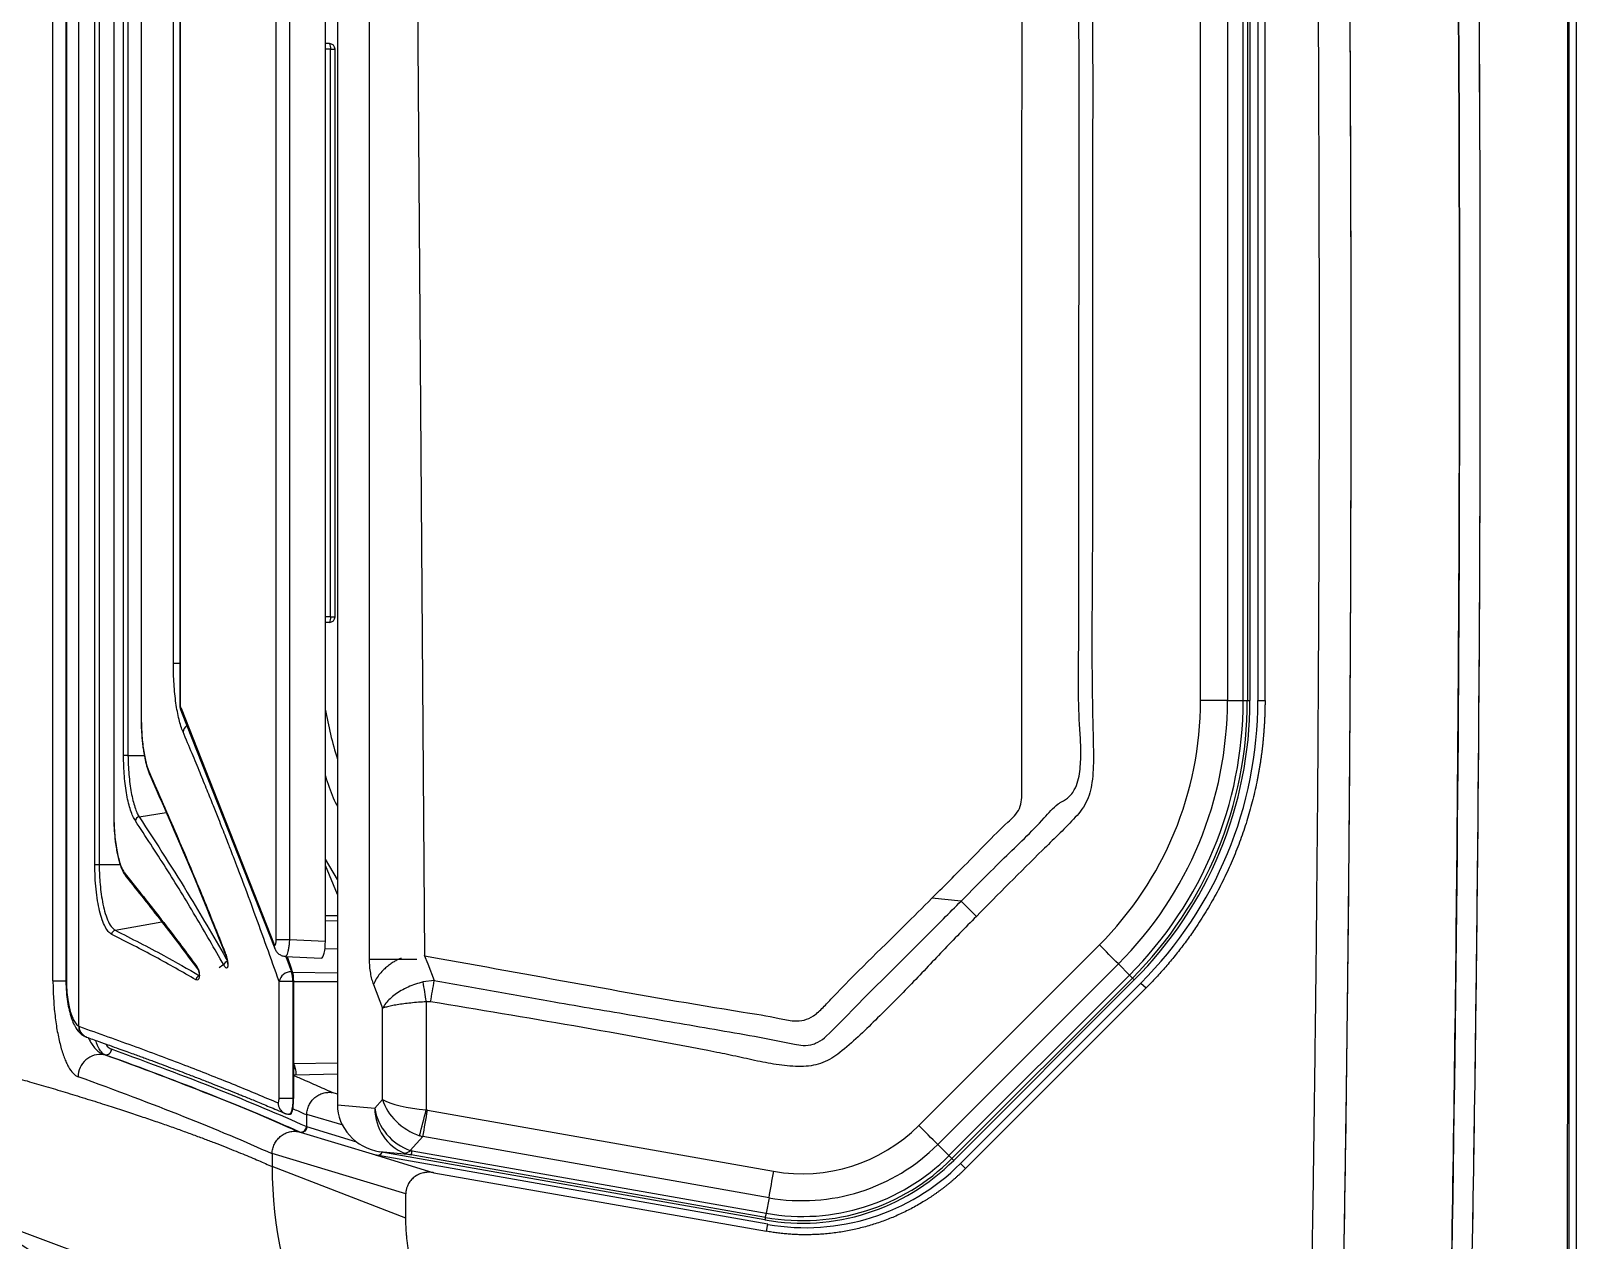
# Model space of a CAD drawing. Extents: x 398 to 508, y 623 to 782.
# Drawn here: x 490.96 to 508.08, y 679.11 to 692.5 of the extents above; entities that cross this region are included whole.
import ezdxf

# ---------------------------------------------------------------- set-up
doc = ezdxf.new("R2010")
doc.units = 0
doc.header["$MEASUREMENT"] = 0
doc.layers.add('GEOMETRY', color=2, linetype='Continuous', lineweight=25)

msp = doc.modelspace()

# ---------------------------------------------------------------- linework, layer by layer
at = {"layer": 'GEOMETRY'}
for p, q in [((508.077, 731.723), (508.077, 646.519)), ((494.36, 697.632), (494.359, 680.611)), ((491.497, 681.479), (491.497, 696.833)), ((491.209, 681.983), (491.209, 696.259)), ((491.352, 696.31), (491.352, 682.002)), ((491.357, 696.31), (491.357, 682.002)), ((494.712, 696.025), (494.711, 682.218)), ((495.222, 696.011), (495.323, 682.259)), ((493.681, 682.44), (493.681, 695.872)), ((493.828, 695.872), (493.828, 682.44)), ((494.226, 682.422), (494.226, 695.89)), ((491.672, 683.272), (491.672, 695.04)), ((491.72, 695.04), (491.72, 683.272)), ((491.882, 694.508), (491.882, 683.804)), ((491.884, 694.508), (491.884, 683.804)), ((491.991, 684.478), (491.991, 693.819)), ((492.039, 693.819), (492.039, 684.478)), ((492.184, 693.386), (492.184, 684.905)), ((492.186, 693.386), (492.186, 684.905)), ((492.615, 693.287), (492.615, 685.025)), ((492.619, 693.287), (492.619, 685.025)), ((503.918, 685.085), (503.918, 693.157)), ((504.216, 693.157), (504.215, 685.085)), ((504.39, 685.085), (504.391, 693.157)), ((504.437, 693.157), (504.437, 685.085)), ((504.465, 693.157), (504.464, 685.085)), ((504.553, 693.157), (504.553, 685.085)), ((504.632, 685.085), (504.632, 693.157)), ((492.542, 685.496), (492.542, 692.816)), ((494.27, 692.36), (494.226, 692.36)), ((494.284, 692.298), (494.226, 692.298)), ((494.284, 686.014), (494.284, 692.298)), ((494.284, 692.298), (494.333, 692.298)), ((494.333, 686.014), (494.333, 692.298)), ((494.284, 686.014), (494.226, 686.014)), ((494.27, 685.952), (494.226, 685.952)), ((494.284, 686.014), (494.333, 686.014)), ((492.615, 685.496), (492.542, 685.496)), ((492.615, 685.025), (492.619, 685.025)), ((504.215, 685.085), (504.39, 685.085)), ((504.437, 685.085), (504.464, 685.085)), ((504.553, 685.085), (504.632, 685.085)), ((492.186, 684.905), (492.184, 684.905)), ((492.622, 684.985), (492.632, 684.957)), ((492.627, 685.003), (493.659, 682.386)), ((492.632, 684.957), (493.665, 682.34)), ((492.039, 684.478), (491.991, 684.478)), ((492.039, 684.478), (492.22, 684.478)), ((492.163, 683.798), (492.461, 683.848)), ((491.882, 683.804), (491.884, 683.804)), ((494.359, 683.106), (494.226, 683.329)), ((491.672, 683.272), (491.72, 683.272)), ((491.72, 683.272), (491.952, 683.272)), ((494.359, 682.939), (494.226, 683.258)), ((501.266, 682.865), (500.942, 682.896)), ((491.898, 682.542), (492.416, 682.635)), ((494.359, 682.702), (494.226, 682.702)), ((494.226, 682.647), (494.359, 682.652)), ((493.681, 682.44), (493.828, 682.44)), ((493.828, 682.44), (494.226, 682.422)), ((494.222, 682.34), (494.359, 682.336)), ((500.798, 680.381), (502.797, 682.381)), ((493.143, 682.199), (493.143, 682.168)), ((493.144, 682.151), (493.144, 682.151)), ((493.781, 682.253), (494.183, 682.234)), ((493.788, 682.253), (493.85, 682.082)), ((493.802, 682.252), (493.851, 682.113)), ((493.862, 682.082), (493.851, 682.113)), ((503.008, 682.17), (501.008, 680.17)), ((503.008, 682.17), (503.131, 682.046)), ((491.209, 681.983), (491.351, 681.983)), ((491.357, 682.002), (491.352, 682.002)), ((493.713, 680.68), (493.713, 681.974)), ((493.865, 681.974), (493.713, 681.974)), ((493.85, 682.082), (493.862, 682.082)), ((493.863, 682.078), (494.359, 682.07)), ((493.865, 681.974), (493.865, 680.68)), ((493.875, 681.974), (493.865, 681.974)), ((493.875, 681.05), (493.875, 681.974)), ((493.875, 681.974), (494.359, 681.974)), ((494.758, 681.941), (494.86, 681.679)), ((495.431, 681.985), (495.308, 681.97)), ((501.132, 680.047), (503.131, 682.046)), ((503.164, 682.013), (501.164, 680.014)), ((503.184, 681.993), (501.184, 679.994)), ((503.258, 681.958), (501.258, 679.959)), ((503.164, 682.013), (503.184, 681.993)), ((503.258, 681.958), (503.314, 681.903)), ((501.314, 679.903), (503.314, 681.903)), ((494.86, 680.667), (494.86, 681.679)), ((495.343, 681.75), (495.343, 680.553)), ((495.39, 681.75), (495.343, 681.75)), ((491.497, 681.479), (491.502, 681.476)), ((491.567, 681.365), (491.579, 681.36)), ((491.77, 681.166), (491.786, 681.163)), ((493.873, 681.035), (493.881, 681.031)), ((493.874, 681.066), (493.879, 681.051)), ((493.875, 681.066), (494.359, 681.076)), ((493.875, 681.001), (493.875, 681.05)), ((493.875, 680.68), (493.875, 681.001)), ((493.875, 680.937), (493.878, 680.939)), ((493.895, 680.943), (493.878, 680.938)), ((493.879, 681.051), (493.89, 681.01)), ((493.893, 680.942), (494.359, 680.951)), ((493.895, 680.943), (493.893, 680.943)), ((494.359, 680.729), (494.302, 680.745)), ((493.865, 680.68), (493.713, 680.68)), ((493.865, 680.68), (493.875, 680.68)), ((494.359, 680.611), (494.773, 680.572)), ((494.773, 680.572), (494.86, 680.667)), ((493.825, 680.505), (493.839, 680.505)), ((494.421, 680.385), (494.019, 680.503)), ((494.019, 680.366), (494.019, 680.497)), ((495.357, 680.551), (499.19, 679.874)), ((493.919, 680.314), (493.942, 680.307)), ((494.786, 680.051), (493.949, 680.304)), ((494.019, 680.366), (494.015, 680.368)), ((494.573, 680.197), (494.019, 680.365)), ((495.305, 680.257), (495.166, 680.105)), ((499.139, 679.581), (495.305, 680.257)), ((495.117, 679.623), (493.635, 680.071)), ((493.635, 680.066), (493.635, 679.927)), ((495.177, 680.055), (494.83, 680.087)), ((499.094, 679.335), (494.83, 680.087)), ((495.185, 680.1), (499.108, 679.409)), ((501.008, 680.17), (501.132, 680.047)), ((495.117, 679.356), (493.635, 679.927)), ((494.791, 680.05), (495.426, 679.858)), ((499.125, 679.286), (494.791, 680.05)), ((499.1, 679.363), (495.177, 680.055)), ((501.164, 680.014), (501.184, 679.994)), ((501.258, 679.959), (501.314, 679.903)), ((495.426, 679.858), (499.112, 679.209)), ((495.117, 679.356), (495.117, 679.623)), ((499.139, 679.581), (499.108, 679.409)), ((490.222, 679.443), (494.065, 678.012)), ((495.117, 679.336), (495.117, 679.356)), ((499.1, 679.363), (499.094, 679.335)), ((499.112, 679.209), (499.125, 679.286))]:
    msp.add_line(p, q, dxfattribs=at)
at = {"layer": 'GEOMETRY', "flags": 128}
for points in [[(504.215, 685.085), (504.191, 685.085), (504.162, 685.085), (504.129, 685.085), (504.091, 685.085), (504.051, 685.085), (504.008, 685.085), (503.963, 685.085), (503.918, 685.085)], [(495.321, 682.267), (495.359, 682.171), (495.431, 681.985)]]:
    msp.add_lwpolyline(points, dxfattribs=at)
at = {"layer": 'GEOMETRY'}
for centre, radius, start, end in [((494.27, 692.298), 0.0625, 0, 90), ((494.205, 692.313), 0.0806, 349.4139, 36.2538), ((494.27, 686.014), 0.0625, 270, 0), ((494.205, 685.999), 0.0806, 323.7462, 10.5861), ((492.74, 685.025), 0.125, 180, 198.64), ((492.701, 685.012), 0.0837, 170.8298, 198.5322), ((493.07, 685.177), 0.477, 198.5745, 201.4628), ((500.093, 685.085), 3.825, 314.9974, 359.9973), ((500.093, 685.085), 4.123, 314.9974, 359.9973), ((500.092, 685.085), 4.298, 314.9974, 359.9973), ((500.092, 685.085), 4.344, 314.9974, 359.9973), ((500.092, 685.085), 4.373, 314.9974, 359.9973), ((500.131, 685.085), 4.422, 315.0001, 0), ((504.394, 719.107), 34.022, 269.9944, 270.0726), ((492.718, 684.99), 0.0914, 172.1216, 201.3966), ((498.388, 685.701), 4.223, 189.6626, 197.404), ((492.768, 684.718), 0.12, 130.3986, 170.5869), ((492.313, 684.272), 0.0338, 170.8989, 210.1912), ((492.171, 683.749), 0.0502, 99.5085, 172.3719), ((492.049, 683.163), 0.0409, 174.3775, 218.0083), ((491.907, 682.495), 0.0482, 101.2874, 178.1349), ((493.15, 682.289), 0.0342, 172.1894, 209.1604), ((493.75, 682.374), 0.0914, 172.1216, 201.3966), ((255.251, 434.808), 350.102, 44.95434, 45.00309), ((492.842, 682.139), 0.0412, 175.1553, 217.0277), ((493.15, 682.15), 0.0495, 98.3691, 172.9114), ((492.841, 681.991), 0.0482, 104.821, 178.1007), ((493.844, 681.949), 0.133, 87.1586, 169.244), ((493.549, 681.985), 0.316, 357.9886, 17.8794), ((203.024, 634.701), 296.082, 9.14338, 9.18638), ((233.504, 727.955), 265.931, 349.99419, 350.04561), ((495.647, 674.56), 10.585, 44.7554, 45.0067), ((491.469, 681.61), 0.0662, 164.2999, 196.3861), ((491.737, 680.917), 0.251, 82.4639, 179.3876), ((491.794, 681.225), 0.0627, 262.4592, 359.3876), ((493.824, 680.628), 0.122, 178.5815, 245.966), ((493.822, 680.625), 0.119, 246.3364, 269.8251), ((296.765, 731.58), 205.029, 345.50674, 345.58917), ((298.316, 715.268), 200.076, 349.92191, 350.00724), ((493.952, 680.369), 0.0628, 261.3767, 359.4559), ((499.507, 681.671), 1.825, 259.9973, 314.9974), ((253.251, 432.808), 350.102, 44.95434, 45.00309), ((495.095, 680.174), 0.0993, 274.7192, 316.2696), ((489.178, 681.158), 6.1, 349.5752, 350.0127), ((499.507, 681.671), 2.123, 259.9973, 314.9974), ((499.506, 681.672), 2.373, 259.9973, 314.9974), ((499.507, 681.671), 2.344, 259.9973, 314.9974), ((499.507, 681.671), 2.298, 259.9973, 314.9974), ((499.546, 681.671), 2.422, 260, 315.0001), ((493.648, 672.561), 10.585, 44.7554, 45.0067), ((302.15, 714.592), 200.076, 349.92191, 350.00724), ((493.1, 680.466), 6.1, 349.5752, 350.0127)]:
    msp.add_arc(centre, radius, start, end, dxfattribs=at)
for centre, major_axis, ratio, start_param, end_param in [((494.183, 682.422), (0, 0.188), 0.22766, 3.130988, 4.711138), ((493.85, 681.974), (0, 0.125), 0.201084, 4.712389, 5.759587), ((390.71, 697.436), (105.168, -18.595), 0.051607, 0.202683, 0.289704), ((390.656, 697.446), (105.231, -18.606), 0.051607, 0.201869, 0.289371), ((390.667, 697.507), (105.293, -18.606), 0.051579, 0.201859, 0.289361), ((390.667, 697.19), (104.918, -18.595), 0.051723, 0.202479, 0.289746), ((493.839, 680.68), (0, 0.175), 0.201084, 3.483166, 4.712389), ((494.929, 680.603), (0.568, -0.053), 0.920288, 3.226571, 4.623068), ((495.256, 680.572), (-0.358, 0.385), 0.864037, 0.894286, 2.134909), ((495.256, 680.572), (-0.023, 0.525), 0.919084, 1.531327, 2.771949), ((495.343, 680.667), (0.525, -0.051), 0.215062, 3.563733, 4.73408), ((495.343, 680.667), (0.457, -0.268), 0.746227, 3.807031, 4.977378), ((495.423, 680.755), (0.149, 0.164), 0.846462, 3.562614, 3.632889), ((495.422, 680.755), (0.387, -0.355), 0.965905, 5.137531, 5.207807), ((494.794, 680.113), (0.0654, -0.0198), 0.914568, 4.861612, 6.091835), ((495.377, 680.561), (0.442, 0.369), 0.813279, 3.576386, 3.732261), ((495.316, 680.213), (0.183, 0.08), 0.455432, 3.588028, 3.743902), ((494.753, 679.803), (0.262, -0.079), 0.914568, 1.700566, 1.72002)]:
    msp.add_ellipse(centre, major_axis=major_axis, ratio=ratio, start_param=start_param, end_param=end_param, dxfattribs=at)
for points, knots in [([(507.93, 731.67), (507.93, 731.666), (507.93, 731.663), (507.93, 731.656), (507.93, 731.646), (507.93, 731.621), (507.93, 731.573), (507.93, 731.476), (507.931, 731.282), (507.932, 730.894), (507.934, 730.119), (507.937, 728.567), (507.94, 727.238), (507.946, 724.578), (507.95, 722.806), (507.96, 717.487), (507.966, 713.941), (507.974, 706.85), (507.977, 703.304), (507.981, 696.213), (507.982, 692.667), (507.982, 685.575), (507.981, 682.03), (507.977, 674.938), (507.974, 671.392), (507.966, 664.301), (507.96, 660.755), (507.947, 653.664), (507.939, 650.118), (507.93, 646.572)], [0, 0, 0, 0, 0.000122, 0.000122, 0.000244, 0.000488, 0.000977, 0.001953, 0.003906, 0.007813, 0.015625, 0.03125, 0.0625, 0.0625, 0.125, 0.125, 0.25, 0.25, 0.375, 0.375, 0.5, 0.5, 0.625, 0.625, 0.75, 0.75, 0.875, 0.875, 1, 1, 1, 1]), ([(507.93, 731.67), (507.93, 731.666), (507.93, 731.663), (507.93, 731.656), (507.93, 731.646), (507.93, 731.621), (507.93, 731.573), (507.93, 731.476), (507.931, 731.282), (507.932, 730.894), (507.934, 730.119), (507.937, 728.567), (507.94, 727.238), (507.946, 724.578), (507.95, 722.806), (507.96, 717.487), (507.966, 713.941), (507.974, 706.85), (507.977, 703.304), (507.981, 696.213), (507.982, 692.667), (507.982, 685.575), (507.981, 682.03), (507.977, 674.938), (507.974, 671.392), (507.966, 664.301), (507.96, 660.755), (507.947, 653.664), (507.939, 650.118), (507.93, 646.572)], [0, 0, 0, 0, 0.000122, 0.000122, 0.000244, 0.000488, 0.000977, 0.001953, 0.003906, 0.007813, 0.015625, 0.03125, 0.0625, 0.0625, 0.125, 0.125, 0.25, 0.25, 0.375, 0.375, 0.5, 0.5, 0.625, 0.625, 0.75, 0.75, 0.875, 0.875, 1, 1, 1, 1]), ([(508.003, 646.519), (508.003, 646.547), (508.003, 646.575), (508.003, 646.63), (508.003, 646.713), (508.003, 646.907), (508.003, 647.296), (508.003, 648.072), (508.003, 649.625), (508.003, 650.957), (508.003, 653.619), (508.003, 655.394), (508.002, 660.72), (508.002, 664.27), (508.001, 674.92), (508.001, 682.021), (508.001, 696.221), (508.001, 703.322), (508.002, 713.972), (508.002, 717.522), (508.003, 722.848), (508.003, 724.623), (508.003, 727.285), (508.003, 728.617), (508.003, 730.17), (508.003, 730.946), (508.003, 731.335), (508.003, 731.529), (508.003, 731.612), (508.003, 731.668), (508.003, 731.695), (508.003, 731.723)], [0, 0, 0, 0, 0.000977, 0.000977, 0.001953, 0.003906, 0.007812, 0.015625, 0.03125, 0.0625, 0.0625, 0.125, 0.125, 0.25, 0.25, 0.5, 0.5, 0.75, 0.75, 0.875, 0.875, 0.9375, 0.9375, 0.96875, 0.984375, 0.992187, 0.996094, 0.998047, 0.999023, 0.999023, 1, 1, 1, 1]), ([(508.003, 646.519), (508.003, 646.547), (508.003, 646.575), (508.003, 646.63), (508.003, 646.713), (508.003, 646.907), (508.003, 647.296), (508.003, 648.072), (508.003, 649.625), (508.003, 650.957), (508.003, 653.619), (508.003, 655.394), (508.002, 660.72), (508.002, 664.27), (508.001, 674.92), (508.001, 682.021), (508.001, 696.221), (508.001, 703.322), (508.002, 713.972), (508.002, 717.522), (508.003, 722.848), (508.003, 724.623), (508.003, 727.285), (508.003, 728.617), (508.003, 730.17), (508.003, 730.946), (508.003, 731.335), (508.003, 731.529), (508.003, 731.612), (508.003, 731.668), (508.003, 731.695), (508.003, 731.723)], [0, 0, 0, 0, 0.000977, 0.000977, 0.001953, 0.003906, 0.007812, 0.015625, 0.03125, 0.0625, 0.0625, 0.125, 0.125, 0.25, 0.25, 0.5, 0.5, 0.75, 0.75, 0.875, 0.875, 0.9375, 0.9375, 0.96875, 0.984375, 0.992187, 0.996094, 0.998047, 0.999023, 0.999023, 1, 1, 1, 1]), ([(505.385, 648.481), (505.623, 651.863), (505.829, 655.246), (506.181, 662.014), (506.326, 665.399), (506.557, 672.172), (506.643, 675.559), (506.729, 680.642), (506.75, 682.337), (506.778, 685.726), (506.786, 687.421), (506.786, 692.506), (506.757, 695.896), (506.672, 700.98), (506.636, 702.674), (506.55, 706.063), (506.499, 707.757), (506.326, 712.839), (506.181, 716.226), (505.917, 721.304), (505.822, 722.996), (505.615, 726.38), (505.504, 728.071), (505.385, 729.762)], [0, 0, 0, 0, 0.125, 0.125, 0.25, 0.25, 0.375, 0.375, 0.4375, 0.4375, 0.5, 0.5, 0.625, 0.625, 0.6875, 0.6875, 0.75, 0.75, 0.875, 0.875, 0.9375, 0.9375, 1, 1, 1, 1]), ([(505.385, 729.762), (505.86, 722.998), (506.211, 716.227), (506.557, 706.064), (506.643, 702.674), (506.757, 695.896), (506.786, 692.506), (506.786, 685.726), (506.757, 682.336), (506.643, 675.559), (506.557, 672.172), (506.21, 662.013), (505.861, 655.244), (505.385, 648.481)], [0.222142, 0.222142, 0.222142, 0.222142, 0.737632, 0.737632, 0.995377, 0.995377, 1.253122, 1.253122, 1.510867, 1.510867, 1.768612, 1.768612, 2.284102, 2.284102, 2.284102, 2.284102]), ([(505.557, 648.469), (505.803, 651.851), (506.018, 655.235), (506.385, 662.005), (506.537, 665.391), (506.778, 672.165), (506.868, 675.554), (506.957, 680.638), (506.979, 682.334), (507.009, 685.724), (507.016, 687.42), (507.016, 692.507), (506.987, 695.898), (506.897, 700.984), (506.86, 702.679), (506.77, 706.069), (506.718, 707.764), (506.537, 712.847), (506.385, 716.235), (506.11, 721.314), (506.01, 723.007), (505.795, 726.391), (505.68, 728.083), (505.557, 729.774)], [0, 0, 0, 0, 0.125, 0.125, 0.25, 0.25, 0.375, 0.375, 0.4375, 0.4375, 0.5, 0.5, 0.625, 0.625, 0.6875, 0.6875, 0.75, 0.75, 0.875, 0.875, 0.9375, 0.9375, 1, 1, 1, 1]), ([(505.557, 648.469), (505.803, 651.851), (506.018, 655.235), (506.385, 662.005), (506.537, 665.391), (506.778, 672.165), (506.868, 675.554), (506.987, 682.333), (507.016, 685.725), (507.016, 692.507), (506.987, 695.898), (506.868, 702.679), (506.778, 706.069), (506.537, 712.847), (506.385, 716.235), (506.018, 723.007), (505.803, 726.392), (505.557, 729.774)], [0, 0, 0, 0, 0.258278, 0.258278, 0.516555, 0.516555, 0.774833, 0.774833, 1.033111, 1.033111, 1.291388, 1.291388, 1.549666, 1.549666, 1.807944, 1.807944, 2.066221, 2.066221, 2.066221, 2.066221]), ([(505.131, 677.571), (505.134, 677.716), (505.139, 678.006), (505.147, 678.441), (505.154, 678.875), (505.161, 679.31), (505.168, 679.744), (505.174, 680.179), (505.18, 680.614), (505.186, 681.048), (505.191, 681.483), (505.196, 681.917), (505.201, 682.352), (505.205, 682.787), (505.209, 683.221), (505.213, 683.656), (505.217, 684.09), (505.22, 684.525), (505.222, 684.96), (505.225, 685.394), (505.227, 685.829), (505.229, 686.264), (505.231, 686.698), (505.232, 687.133), (505.233, 687.568), (505.234, 688.002), (505.234, 688.437), (505.234, 688.871), (505.234, 689.306), (505.234, 689.741), (505.233, 690.175), (505.232, 690.61), (505.231, 691.045), (505.229, 691.479), (505.228, 691.914), (505.226, 692.349), (505.223, 692.783), (505.221, 693.218), (505.218, 693.653), (505.215, 694.087), (505.212, 694.522), (505.208, 694.957), (505.204, 695.391), (505.2, 695.826), (505.196, 696.261), (505.192, 696.695), (505.187, 697.13), (505.182, 697.565), (505.177, 697.999), (505.172, 698.434), (505.166, 698.868), (505.16, 699.303), (505.154, 699.738), (505.148, 700.172), (505.144, 700.462), (505.142, 700.607)], [0, 0, 0, 0, 0.018868, 0.037735, 0.056602, 0.07547, 0.094337, 0.113204, 0.132072, 0.150939, 0.169806, 0.188674, 0.207541, 0.226408, 0.245275, 0.264143, 0.28301, 0.301877, 0.320745, 0.339612, 0.358479, 0.377347, 0.396214, 0.415082, 0.43395, 0.452817, 0.471685, 0.490553, 0.50942, 0.528288, 0.547156, 0.566024, 0.584892, 0.60376, 0.622628, 0.641496, 0.660365, 0.679233, 0.698101, 0.71697, 0.735838, 0.754706, 0.773575, 0.792444, 0.811312, 0.830181, 0.849049, 0.867918, 0.886787, 0.905656, 0.924525, 0.943393, 0.962262, 0.981131, 1, 1, 1, 1]), ([(505.522, 679.9), (505.524, 680.058), (505.529, 680.374), (505.535, 680.849), (505.541, 681.326), (505.547, 681.806), (505.552, 682.287), (505.557, 682.77), (505.562, 683.255), (505.566, 683.743), (505.57, 684.232), (505.573, 684.723), (505.576, 685.216), (505.579, 685.711), (505.581, 686.208), (505.583, 686.707), (505.584, 687.208), (505.585, 687.712), (505.586, 688.217), (505.586, 688.724), (505.586, 689.233), (505.585, 689.744), (505.584, 690.449), (505.581, 691.354), (505.576, 692.461), (505.57, 693.583), (505.561, 694.719), (505.551, 695.87), (505.539, 697.035), (505.525, 698.215), (505.509, 699.409), (505.498, 700.209), (505.492, 700.612)], [0, 0, 0, 0, 0.022853, 0.045801, 0.068844, 0.091984, 0.115218, 0.138549, 0.161975, 0.185497, 0.209114, 0.232828, 0.256637, 0.280541, 0.304542, 0.328638, 0.35283, 0.377117, 0.401501, 0.42598, 0.450555, 0.475226, 0.499993, 0.552759, 0.606222, 0.660382, 0.71524, 0.770796, 0.82705, 0.884002, 0.941652, 1, 1, 1, 1]), ([(505.522, 679.9), (505.547, 681.553), (505.564, 683.243), (505.58, 685.832), (505.583, 686.704), (505.586, 688.026), (505.586, 688.468), (505.586, 689.136), (505.586, 689.359), (505.585, 689.695), (505.585, 689.807), (505.585, 689.975), (505.585, 690.031), (505.585, 690.116), (505.585, 690.144), (505.585, 690.186), (505.585, 690.2), (505.584, 690.221), (505.584, 690.228), (505.584, 690.238), (505.584, 690.242), (505.584, 690.249), (505.584, 690.253), (505.577, 693.513), (505.546, 696.965), (505.492, 700.612)], [0, 0, 0, 0, 0.25, 0.25, 0.375, 0.375, 0.4375, 0.4375, 0.46875, 0.46875, 0.484375, 0.484375, 0.492188, 0.492188, 0.496094, 0.496094, 0.498047, 0.498047, 0.499023, 0.499023, 0.499512, 0.499512, 0.5, 0.5, 1, 1, 1, 1]), ([(495.39, 696.493), (495.612, 696.532), (496.72, 696.728), (497.911, 696.924), (498.957, 697.126), (499.2, 697.173), (499.4, 697.206), (499.557, 697.21), (499.667, 697.19), (499.773, 697.153), (499.883, 697.092), (499.99, 697.001), (500.096, 696.891), (500.665, 696.295), (501.465, 695.525), (502.237, 694.74), (502.538, 694.445), (502.616, 694.35), (502.671, 694.246), (502.713, 694.119), (502.725, 693.966), (502.712, 693.474), (502.729, 692.234), (502.714, 689.898), (502.73, 687.36), (502.709, 685.531), (502.726, 684.76), (502.734, 684.469), (502.728, 684.236), (502.696, 684.064), (502.652, 683.956), (502.59, 683.857), (502.427, 683.681), (502.035, 683.302), (501.678, 682.942), (501.435, 682.696)], [0, 0, 0, 0, 0.03273, 0.163648, 0.175653, 0.187658, 0.199644, 0.205049, 0.210454, 0.215858, 0.221261, 0.228663, 0.236112, 0.243565, 0.348466, 0.397583, 0.403718, 0.409824, 0.415316, 0.420808, 0.42913, 0.437515, 0.492348, 0.609476, 0.777448, 0.861434, 0.875538, 0.889641, 0.903702, 0.909359, 0.915018, 0.920634, 0.926263, 0.949783, 1, 1, 1, 1]), ([(501.266, 682.865), (501.266, 682.865), (501.425, 683.024), (501.728, 683.336), (502.099, 683.679), (502.291, 683.906), (502.37, 683.961), (502.421, 683.983), (502.475, 684.03), (502.53, 684.106), (502.575, 684.229), (502.593, 684.408), (502.592, 684.622), (502.575, 684.836), (502.563, 685.21), (502.574, 685.974), (502.56, 688.515), (502.588, 691.198), (502.562, 693.454), (502.572, 693.897), (502.57, 694), (502.547, 694.105), (502.5, 694.185), (502.409, 694.27), (502.287, 694.37), (502.133, 694.515), (501.981, 694.663), (501.592, 695.051), (501.019, 695.623), (500.408, 696.241), (500.035, 696.604), (499.867, 696.785), (499.759, 696.898), (499.664, 696.95), (499.58, 696.975), (499.522, 696.98), (499.384, 696.958), (499.193, 696.92), (498.919, 696.873), (497.665, 696.651), (496.503, 696.446), (495.432, 696.258)], [0, 0, 0, 0, 0, 0.03351, 0.064598, 0.075502, 0.077238, 0.079027, 0.084361, 0.08772, 0.093111, 0.103638, 0.114249, 0.124957, 0.135615, 0.170011, 0.238803, 0.51397, 0.56964, 0.574792, 0.579934, 0.584977, 0.590628, 0.593433, 0.603874, 0.614365, 0.624915, 0.635437, 0.696264, 0.745422, 0.764916, 0.773628, 0.782303, 0.788055, 0.789461, 0.795352, 0.79655, 0.810366, 0.824205, 0.838045, 1, 1, 1, 1]), ([(500.942, 682.896), (501.062, 683.016), (501.344, 683.295), (501.641, 683.608), (501.858, 683.807), (501.92, 683.888), (501.939, 683.988), (501.941, 684.347), (501.939, 684.989), (501.94, 686.225), (501.941, 688.424), (501.934, 690.981), (501.948, 693.075), (501.936, 693.956), (501.944, 694.205), (501.933, 694.312), (501.891, 694.401), (501.829, 694.465), (501.609, 694.666), (501.014, 695.294), (500.293, 695.959), (499.769, 696.54), (499.592, 696.68), (499.489, 696.708), (499.394, 696.703), (499.158, 696.657), (498.501, 696.547), (497.201, 696.313), (496.053, 696.113), (495.353, 695.989), (495.325, 695.984)], [0, 0, 0, 0, 0.0261407, 0.0610806, 0.0663651, 0.0715423, 0.076551, 0.0816248, 0.1269313, 0.175318, 0.2720915, 0.4656385, 0.5690007, 0.5948413, 0.6011565, 0.6073862, 0.6111996, 0.6160595, 0.6209574, 0.6572882, 0.7490195, 0.7719535, 0.7777151, 0.7834748, 0.7878375, 0.7922391, 0.8205203, 0.8905066, 0.9956432, 1, 1, 1, 1]), ([(492.649, 684.738), (492.641, 684.758), (492.626, 684.799), (492.605, 684.875), (492.586, 684.962), (492.57, 685.057), (492.558, 685.16), (492.549, 685.269), (492.543, 685.381), (492.542, 685.458), (492.542, 685.496)], [0, 0, 0, 0, 0.124846, 0.25034, 0.374989, 0.500419, 0.625461, 0.750161, 0.875525, 1, 1, 1, 1]), ([(504.632, 685.085), (504.632, 685.071), (504.632, 685.043), (504.631, 685.001), (504.63, 684.959), (504.629, 684.917), (504.627, 684.875), (504.625, 684.833), (504.622, 684.791), (504.619, 684.749), (504.616, 684.707), (504.612, 684.665), (504.608, 684.623), (504.604, 684.582), (504.599, 684.54), (504.594, 684.498), (504.588, 684.456), (504.582, 684.415), (504.575, 684.373), (504.568, 684.332), (504.561, 684.29), (504.554, 684.249), (504.534, 684.149), (504.499, 683.991), (504.44, 683.778), (504.371, 683.569), (504.291, 683.362), (504.201, 683.16), (504.102, 682.963), (503.993, 682.77), (503.9, 682.623), (503.828, 682.518), (503.782, 682.452), (503.734, 682.388), (503.685, 682.324), (503.636, 682.261), (503.585, 682.199), (503.533, 682.138), (503.48, 682.077), (503.426, 682.018), (503.37, 681.96), (503.333, 681.922), (503.314, 681.903)], [0, 0, 0, 0, 0.011926, 0.023843, 0.035753, 0.047656, 0.059554, 0.071447, 0.083337, 0.095224, 0.10711, 0.118996, 0.130882, 0.14277, 0.154661, 0.166556, 0.178455, 0.190361, 0.202273, 0.214194, 0.226123, 0.238063, 0.250013, 0.312537, 0.374942, 0.43738, 0.500001, 0.562618, 0.625054, 0.687461, 0.749989, 0.772793, 0.795561, 0.818299, 0.841014, 0.863714, 0.886406, 0.909097, 0.931795, 0.954506, 0.977239, 1, 1, 1, 1]), ([(492.184, 684.905), (492.185, 684.864), (492.186, 684.79), (492.192, 684.694), (492.199, 684.623), (492.206, 684.563), (492.216, 684.5), (492.23, 684.423), (492.252, 684.335), (492.272, 684.286), (492.282, 684.258)], [0, 0, 0, 0, 0.158575, 0.285309, 0.381157, 0.451185, 0.540814, 0.661569, 0.814092, 1, 1, 1, 1]), ([(492.186, 684.905), (492.187, 684.842), (492.19, 684.715), (492.21, 684.539), (492.239, 684.385), (492.266, 684.313), (492.28, 684.277)], [0, 0, 0, 0, 0.250163, 0.499981, 0.749644, 1, 1, 1, 1]), ([(493.713, 681.974), (493.623, 682.229), (493.492, 682.599), (493.335, 683.02), (493.27, 683.192), (493.246, 683.256), (493.238, 683.276), (493.231, 683.296), (493.223, 683.316), (493.215, 683.336), (493.206, 683.359), (493.193, 683.392), (493.175, 683.439), (493.151, 683.501), (493.121, 683.578), (493.085, 683.67), (493.039, 683.787), (492.982, 683.929), (492.913, 684.1), (492.835, 684.293), (492.746, 684.508), (492.683, 684.659), (492.649, 684.738)], [0, 0, 0, 0, 0.277448, 0.401582, 0.4566, 0.463822, 0.471049, 0.478281, 0.485516, 0.492756, 0.499999, 0.511403, 0.528309, 0.550718, 0.578629, 0.612043, 0.650958, 0.70492, 0.766805, 0.836613, 0.914345, 1, 1, 1, 1]), ([(492.121, 683.755), (492.112, 683.771), (492.093, 683.803), (492.068, 683.869), (492.045, 683.948), (492.026, 684.039), (492.011, 684.14), (491.999, 684.248), (491.992, 684.362), (491.991, 684.439), (491.991, 684.478)], [0, 0, 0, 0, 0.1247353, 0.2498541, 0.3743327, 0.4996162, 0.6240859, 0.7493159, 0.874628, 1, 1, 1, 1]), ([(492.039, 684.478), (492.04, 684.443), (492.042, 684.372), (492.049, 684.266), (492.06, 684.163), (492.075, 684.065), (492.094, 683.978), (492.115, 683.903), (492.138, 683.842), (492.154, 683.813), (492.163, 683.798)], [0, 0, 0, 0, 0.1203082, 0.2446365, 0.3717861, 0.5003716, 0.6289092, 0.7559167, 0.8800134, 1, 1, 1, 1]), ([(492.28, 684.277), (492.38, 684.052), (492.577, 683.605), (492.855, 682.944), (493.03, 682.509), (493.116, 682.293)], [0, 0, 0, 0, 0.339526, 0.672872, 1, 1, 1, 1]), ([(492.284, 684.255), (492.426, 683.933), (492.718, 683.27), (492.984, 682.612), (493.12, 682.272)], [0, 0, 0, 0, 0.484376, 1, 1, 1, 1]), ([(494.226, 684.251), (494.252, 684.169), (494.29, 684.053), (494.343, 683.943), (494.359, 683.911)], [0, 0, 0, 0, 0.706864, 1, 1, 1, 1]), ([(491.882, 683.804), (491.883, 683.775), (491.883, 683.721), (491.888, 683.628), (491.894, 683.568), (491.898, 683.531)], [0, 0, 0, 0, 0.306872, 0.579936, 1, 1, 1, 1]), ([(491.884, 683.804), (491.884, 683.769), (491.885, 683.699), (491.892, 683.597), (491.903, 683.5), (491.918, 683.41), (491.936, 683.33), (491.958, 683.261), (491.982, 683.205), (491.999, 683.18), (492.008, 683.167)], [0, 0, 0, 0, 0.124858, 0.249836, 0.374436, 0.499655, 0.624164, 0.74944, 0.874599, 1, 1, 1, 1]), ([(493.101, 682.156), (492.997, 682.338), (492.791, 682.698), (492.464, 683.231), (492.235, 683.581), (492.121, 683.755)], [0, 0, 0, 0, 0.338019, 0.671367, 1, 1, 1, 1]), ([(492.163, 683.798), (492.356, 683.502), (492.7, 682.971), (493.007, 682.435), (493.143, 682.199)], [0, 0, 0, 0, 0.56, 1, 1, 1, 1]), ([(491.898, 683.531), (491.899, 683.528), (491.901, 683.496), (491.91, 683.445), (491.923, 683.376), (491.938, 683.314), (491.957, 683.252), (491.982, 683.188), (492.005, 683.156), (492.017, 683.138)], [0, 0, 0, 0, 0.014667, 0.173475, 0.306477, 0.446044, 0.594612, 0.776002, 1, 1, 1, 1]), ([(491.859, 682.496), (491.847, 682.505), (491.821, 682.522), (491.786, 682.579), (491.753, 682.656), (491.725, 682.754), (491.702, 682.867), (491.685, 682.995), (491.674, 683.131), (491.673, 683.225), (491.672, 683.272)], [0, 0, 0, 0, 0.124988, 0.249816, 0.374945, 0.499649, 0.624856, 0.749497, 0.874947, 1, 1, 1, 1]), ([(491.72, 683.272), (491.721, 683.241), (491.722, 683.175), (491.728, 683.073), (491.739, 682.964), (491.757, 682.853), (491.781, 682.746), (491.813, 682.652), (491.853, 682.576), (491.882, 682.553), (491.898, 682.542)], [0, 0, 0, 0, 0.087627, 0.186001, 0.295096, 0.414879, 0.545312, 0.686346, 0.837929, 1, 1, 1, 1]), ([(492.008, 683.167), (492.162, 682.975), (492.437, 682.631), (492.69, 682.292), (492.801, 682.142)], [0, 0, 0, 0, 0.559999, 1, 1, 1, 1]), ([(492.017, 683.138), (492.15, 682.972), (492.425, 682.628), (492.678, 682.289), (492.809, 682.114)], [0, 0, 0, 0, 0.484376, 1, 1, 1, 1]), ([(495.324, 682.259), (495.379, 682.249), (496.554, 682.042), (497.861, 681.79), (499.174, 681.586), (499.397, 681.533), (499.53, 681.541), (499.643, 681.594), (499.739, 681.687), (500.058, 682.031), (500.471, 682.423), (500.839, 682.793), (500.942, 682.896)], [0, 0, 0, 0, 0.026486, 0.575077, 0.64036, 0.667105, 0.685152, 0.703185, 0.726026, 0.749032, 0.929522, 1, 1, 1, 1]), ([(495.431, 681.985), (495.653, 681.946), (496.096, 681.868), (496.834, 681.736), (497.648, 681.598), (498.535, 681.446), (499.157, 681.338), (499.521, 681.26), (499.602, 681.272), (499.682, 681.3), (499.731, 681.33), (499.875, 681.467), (500.094, 681.695), (500.42, 682.019), (500.745, 682.344), (501.027, 682.626), (501.201, 682.8), (501.266, 682.865), (501.266, 682.865)], [0, 0, 0, 0, 0.103116, 0.206231, 0.343732, 0.481234, 0.618708, 0.633637, 0.651156, 0.655188, 0.672643, 0.676676, 0.746861, 0.817117, 0.887453, 0.957747, 1, 1, 1, 1, 1]), ([(501.435, 682.696), (501.31, 682.569), (501.061, 682.314), (500.696, 681.924), (500.319, 681.547), (500.037, 681.273), (499.836, 681.122), (499.737, 681.075), (499.632, 681.044), (499.478, 681.028), (499.279, 681.043), (499.039, 681.086), (498.8, 681.142), (497.588, 681.386), (496.449, 681.574), (495.39, 681.75)], [0, 0, 0, 0, 0.078909, 0.157865, 0.236733, 0.31552, 0.331669, 0.347818, 0.363966, 0.380112, 0.41596, 0.451997, 0.488252, 0.524399, 1, 1, 1, 1]), ([(492.792, 681.993), (492.644, 682.078), (492.348, 682.249), (492.022, 682.414), (491.859, 682.496)], [0, 0, 0, 0, 0.5013398, 1, 1, 1, 1]), ([(491.898, 682.542), (492.08, 682.45), (492.406, 682.284), (492.702, 682.114), (492.832, 682.039)], [0, 0, 0, 0, 0.56, 1, 1, 1, 1]), ([(493.116, 682.293), (493.123, 682.275), (493.133, 682.247), (493.142, 682.202), (493.146, 682.173), (493.146, 682.156), (493.145, 682.145), (493.143, 682.137), (493.14, 682.128), (493.133, 682.122), (493.119, 682.127), (493.108, 682.145), (493.101, 682.156)], [0, 0, 0, 0, 0.250094, 0.375414, 0.447112, 0.475068, 0.501109, 0.526471, 0.554548, 0.626601, 0.750926, 1, 1, 1, 1]), ([(493.659, 682.386), (493.661, 682.384), (493.663, 682.379), (493.667, 682.377), (493.67, 682.379), (493.674, 682.385), (493.677, 682.396), (493.679, 682.409), (493.681, 682.424), (493.681, 682.435), (493.681, 682.44)], [0, 0, 0, 0, 0.125058, 0.250072, 0.375047, 0.5, 0.624953, 0.749928, 0.874942, 1, 1, 1, 1]), ([(493.664, 682.342), (493.67, 682.33), (493.681, 682.306), (493.711, 682.278), (493.745, 682.258), (493.77, 682.255), (493.782, 682.253)], [0, 0, 0, 0, 0.246179, 0.500897, 0.754905, 1, 1, 1, 1]), ([(493.828, 682.44), (493.827, 682.424), (493.825, 682.391), (493.819, 682.346), (493.811, 682.306), (493.802, 682.276), (493.792, 682.258), (493.784, 682.251), (493.781, 682.253), (493.781, 682.254)], [0, 0, 0, 0, 0.163574, 0.327147, 0.490721, 0.654294, 0.817868, 0.981442, 1, 1, 1, 1]), ([(492.801, 682.142), (492.807, 682.132), (492.817, 682.116), (492.826, 682.083), (492.829, 682.06), (492.83, 682.046), (492.83, 682.036), (492.829, 682.026), (492.827, 682.014), (492.822, 682), (492.81, 681.987), (492.799, 681.99), (492.792, 681.993)], [0, 0, 0, 0, 0.247979, 0.372617, 0.441301, 0.470594, 0.498636, 0.526698, 0.555944, 0.624572, 0.749681, 1, 1, 1, 1]), ([(492.809, 682.114), (492.813, 682.107), (492.819, 682.097), (492.825, 682.076), (492.828, 682.062), (492.829, 682.051), (492.829, 682.045), (492.829, 682.041), (492.829, 682.041)], [0, 0, 0, 0, 0.524006, 0.737937, 0.882715, 0.935562, 0.982086, 1, 1, 1, 1]), ([(493.049, 682.13), (493.067, 682.143), (493.097, 682.166), (493.128, 682.193), (493.141, 682.204)], [0, 0, 0, 0, 0.562591, 1, 1, 1, 1]), ([(493.121, 682.271), (493.123, 682.265), (493.128, 682.252), (493.135, 682.23), (493.139, 682.212), (493.141, 682.204)], [0, 0, 0, 0, 0.2956999, 0.6854817, 1, 1, 1, 1]), ([(493.144, 682.151), (493.144, 682.151), (493.144, 682.15), (493.144, 682.15), (493.144, 682.15), (493.144, 682.15)], [0, 0, 0, 0, 0.084253, 0.544996, 1, 1, 1, 1]), ([(494.711, 682.218), (494.712, 682.193), (494.713, 682.141), (494.723, 682.067), (494.737, 681.999), (494.751, 681.96), (494.758, 681.941)], [0, 0, 0, 0, 0.247638, 0.499961, 0.747882, 1, 1, 1, 1]), ([(495.068, 682.23), (495.061, 682.229), (495.043, 682.226), (495.012, 682.209), (494.982, 682.191), (494.956, 682.174), (494.935, 682.159), (494.907, 682.137), (494.87, 682.104), (494.827, 682.059), (494.786, 682.003), (494.767, 681.962), (494.758, 681.941)], [0, 0, 0, 0, 0.045569, 0.120768, 0.212935, 0.267923, 0.318174, 0.381265, 0.499393, 0.644193, 0.812633, 1, 1, 1, 1]), ([(491.209, 681.983), (491.209, 681.916), (491.211, 681.851), (491.217, 681.754), (491.219, 681.722), (491.224, 681.659), (491.228, 681.627), (491.238, 681.535), (491.247, 681.477), (491.262, 681.394), (491.268, 681.367), (491.279, 681.314), (491.285, 681.289), (491.304, 681.217), (491.318, 681.173), (491.337, 681.124), (491.341, 681.114), (491.349, 681.096), (491.353, 681.087), (491.364, 681.061), (491.373, 681.045), (491.397, 681.001), (491.414, 680.977), (491.441, 680.949), (491.45, 680.941), (491.468, 680.928), (491.477, 680.923), (491.486, 680.92)], [0, 0, 0, 0, 0.125, 0.125, 0.1875, 0.1875, 0.25, 0.25, 0.375, 0.375, 0.4375, 0.4375, 0.5, 0.5, 0.625, 0.625, 0.65625, 0.65625, 0.6875, 0.6875, 0.75, 0.75, 0.875, 0.875, 0.9375, 0.9375, 1, 1, 1, 1]), ([(491.352, 682.002), (491.352, 681.963), (491.354, 681.887), (491.365, 681.777), (491.382, 681.676), (491.398, 681.619), (491.406, 681.591)], [0, 0, 0, 0, 0.249987, 0.499116, 0.749018, 1, 1, 1, 1]), ([(491.357, 682.002), (491.358, 681.962), (491.359, 681.883), (491.371, 681.78), (491.387, 681.694), (491.399, 681.65), (491.406, 681.628)], [0, 0, 0, 0, 0.280221, 0.559883, 0.779694, 1, 1, 1, 1]), ([(492.829, 682.041), (492.828, 682.039), (492.828, 682.036), (492.828, 682.033), (492.828, 682.03), (492.827, 682.027), (492.827, 682.025), (492.827, 682.025), (492.827, 682.025)], [0, 0, 0, 0, 0.150831, 0.269379, 0.390339, 0.519245, 0.661737, 1, 1, 1, 1]), ([(495.308, 681.97), (495.28, 681.962), (495.223, 681.947), (495.141, 681.914), (495.065, 681.875), (494.997, 681.831), (494.94, 681.784), (494.893, 681.733), (494.869, 681.698), (494.86, 681.679), (494.86, 681.679)], [0, 0, 0, 0, 0.14205, 0.284106, 0.428901, 0.573703, 0.71155, 0.8494, 0.998398, 1, 1, 1, 1]), ([(491.406, 681.628), (491.413, 681.607), (491.428, 681.565), (491.458, 681.508), (491.482, 681.49), (491.497, 681.479)], [0, 0, 0, 0, 0.2802414, 0.5600884, 1, 1, 1, 1]), ([(495.343, 681.75), (495.314, 681.748), (495.256, 681.745), (495.171, 681.737), (495.092, 681.728), (495.02, 681.717), (494.955, 681.705), (494.9, 681.692), (494.872, 681.684), (494.86, 681.679), (494.86, 681.679)], [0, 0, 0, 0, 0.14205, 0.284106, 0.422724, 0.561349, 0.705372, 0.8494, 0.998398, 1, 1, 1, 1]), ([(491.406, 681.591), (491.413, 681.569), (491.43, 681.521), (491.463, 681.457), (491.507, 681.399), (491.545, 681.377), (491.565, 681.365)], [0, 0, 0, 0, 0.222151, 0.461359, 0.72015, 1, 1, 1, 1]), ([(491.567, 681.364), (491.56, 681.367), (491.546, 681.374), (491.528, 681.39), (491.513, 681.41), (491.499, 681.439), (491.498, 681.463), (491.497, 681.479)], [0, 0, 0, 0, 0.157234, 0.332933, 0.508632, 0.680648, 1, 1, 1, 1]), ([(491.579, 681.36), (491.577, 681.361), (491.56, 681.367), (491.534, 681.389), (491.512, 681.422), (491.502, 681.453), (491.502, 681.47), (491.502, 681.478)], [0, 0, 0, 0, 0.038923, 0.359299, 0.679676, 0.839517, 1, 1, 1, 1]), ([(491.502, 681.476), (491.713, 681.401), (492.135, 681.251), (492.707, 681.036), (493.235, 680.828), (493.546, 680.696), (493.702, 680.631)], [0, 0, 0, 0, 0.251496, 0.502002, 0.751496, 1, 1, 1, 1]), ([(489.328, 681.3), (489.352, 681.294), (489.401, 681.282), (489.475, 681.263), (489.551, 681.244), (489.629, 681.224), (489.71, 681.203), (489.792, 681.182), (489.877, 681.16), (489.963, 681.137), (490.052, 681.114), (490.142, 681.089), (490.234, 681.065), (490.328, 681.039), (490.423, 681.013), (490.52, 680.987), (490.619, 680.959), (490.719, 680.931), (490.82, 680.902), (490.923, 680.873), (491.027, 680.843), (491.132, 680.812), (491.238, 680.781), (491.345, 680.748), (491.453, 680.716), (491.562, 680.682), (491.672, 680.648), (491.808, 680.605), (491.966, 680.554), (492.141, 680.496), (492.306, 680.44), (492.462, 680.387), (492.608, 680.335), (492.745, 680.285), (492.874, 680.237), (492.994, 680.191), (493.106, 680.148), (493.211, 680.106), (493.309, 680.066), (493.4, 680.029), (493.484, 679.993), (493.562, 679.959), (493.611, 679.937), (493.635, 679.927)], [0, 0, 0, 0, 0.013066, 0.026625, 0.040677, 0.055222, 0.070261, 0.085792, 0.101817, 0.118335, 0.135347, 0.152851, 0.170849, 0.18934, 0.208324, 0.227801, 0.247772, 0.268236, 0.289193, 0.310643, 0.332586, 0.355023, 0.377953, 0.401376, 0.425292, 0.449702, 0.474604, 0.5, 0.543706, 0.58593, 0.626673, 0.665933, 0.703712, 0.740009, 0.774824, 0.808157, 0.840009, 0.870378, 0.899266, 0.926672, 0.952597, 0.977039, 1, 1, 1, 1]), ([(491.578, 681.359), (491.624, 681.343), (491.711, 681.313), (491.831, 681.27), (491.935, 681.232), (492.023, 681.201), (492.096, 681.174), (492.159, 681.151), (492.217, 681.13), (492.274, 681.109), (492.382, 681.069), (492.538, 681.011), (492.714, 680.944), (492.862, 680.887), (492.983, 680.84), (493.096, 680.795), (493.18, 680.762), (493.241, 680.737), (493.285, 680.72), (493.336, 680.699), (493.394, 680.675), (493.459, 680.649), (493.53, 680.619), (493.607, 680.587), (493.69, 680.552), (493.746, 680.528), (493.775, 680.515)], [0, 0, 0, 0, 0.0536662, 0.1014179, 0.1432552, 0.1791781, 0.2091866, 0.2335693, 0.2574089, 0.2815432, 0.3059721, 0.3950056, 0.4843808, 0.5412558, 0.5981185, 0.6526359, 0.7030672, 0.720812, 0.7422648, 0.7676896, 0.7970864, 0.8304552, 0.8670944, 0.9075649, 0.9518668, 1, 1, 1, 1]), ([(491.6, 681.351), (491.609, 681.335), (491.628, 681.298), (491.661, 681.251), (491.697, 681.21), (491.734, 681.181), (491.758, 681.171), (491.77, 681.166)], [0, 0, 0, 0, 0.1649501, 0.3735388, 0.5910785, 0.795641, 1, 1, 1, 1]), ([(491.786, 681.163), (491.78, 681.166), (491.77, 681.171), (491.753, 681.185), (491.737, 681.205), (491.721, 681.229), (491.706, 681.259), (491.693, 681.29), (491.685, 681.314), (491.682, 681.322)], [0, 0, 0, 0, 0.1386514, 0.2884898, 0.4495263, 0.5941274, 0.7302606, 0.8991077, 1, 1, 1, 1]), ([(491.856, 681.225), (491.839, 681.232), (491.819, 681.242), (491.801, 681.276), (491.798, 681.282)], [0, 0, 0, 0, 0.836603, 1, 1, 1, 1]), ([(493.875, 681.05), (493.875, 681.053), (493.874, 681.059), (493.874, 681.064), (493.874, 681.066)], [0, 0, 0, 0, 0.562162, 1, 1, 1, 1]), ([(493.89, 681.01), (493.888, 681.009), (493.882, 681.008), (493.876, 681.005), (493.874, 681.002), (493.874, 681.001), (493.875, 681.001)], [0, 0, 0, 0, 0.270236, 0.562406, 0.789725, 1, 1, 1, 1]), ([(494.302, 680.745), (494.242, 680.772), (494.123, 680.825), (493.979, 680.888), (493.894, 680.924), (493.874, 680.932)], [0, 0, 0, 0, 0.436774, 0.86733, 1, 1, 1, 1]), ([(493.879, 681.051), (493.878, 681.051), (493.877, 681.051), (493.875, 681.051), (493.874, 681.05), (493.875, 681.05), (493.875, 681.05)], [0, 0, 0, 0, 0.240903, 0.5, 0.759097, 1, 1, 1, 1]), ([(493.89, 681.01), (493.893, 681), (493.897, 680.981), (493.9, 680.961), (493.9, 680.947), (493.897, 680.944), (493.895, 680.943)], [0, 0, 0, 0, 0.299204, 0.525781, 0.772027, 1, 1, 1, 1]), ([(494.019, 680.503), (494.02, 680.52), (494.022, 680.538), (494.031, 680.573), (494.037, 680.59), (494.053, 680.622), (494.062, 680.637), (494.078, 680.658), (494.084, 680.665), (494.096, 680.678), (494.109, 680.69), (494.123, 680.701), (494.137, 680.71), (494.145, 680.715), (494.168, 680.728), (494.184, 680.734), (494.209, 680.741), (494.217, 680.743), (494.234, 680.746), (494.243, 680.747), (494.26, 680.748), (494.268, 680.748), (494.281, 680.748), (494.285, 680.748), (494.294, 680.747), (494.298, 680.746), (494.302, 680.745)], [0, 0, 0, 0, 0.125, 0.125, 0.25, 0.25, 0.375, 0.375, 0.4375, 0.4375, 0.5, 0.5625, 0.5625, 0.625, 0.625, 0.75, 0.75, 0.8125, 0.8125, 0.875, 0.875, 0.9375, 0.9375, 0.96875, 0.96875, 1, 1, 1, 1]), ([(493.702, 680.631), (493.703, 680.631), (493.706, 680.632), (493.71, 680.645), (493.712, 680.662), (493.712, 680.674), (493.713, 680.68)], [0, 0, 0, 0, 0.279758, 0.559352, 0.77969, 1, 1, 1, 1]), ([(493.775, 680.515), (493.785, 680.512), (493.803, 680.506), (493.822, 680.507), (493.832, 680.508)], [0, 0, 0, 0, 0.5068, 1, 1, 1, 1]), ([(493.851, 680.515), (493.849, 680.512), (493.845, 680.506), (493.841, 680.506), (493.839, 680.506)], [0, 0, 0, 0, 0.625983, 1, 1, 1, 1]), ([(494.019, 680.497), (493.988, 680.511), (493.938, 680.533), (493.885, 680.556), (493.864, 680.566)], [0, 0, 0, 0, 0.602053, 1, 1, 1, 1]), ([(493.635, 680.071), (493.636, 680.089), (493.638, 680.106), (493.647, 680.141), (493.653, 680.158), (493.669, 680.19), (493.678, 680.205), (493.695, 680.226), (493.7, 680.233), (493.713, 680.246), (493.725, 680.258), (493.739, 680.269), (493.754, 680.279), (493.761, 680.283), (493.784, 680.296), (493.8, 680.302), (493.825, 680.31), (493.834, 680.312), (493.851, 680.315), (493.859, 680.316), (493.876, 680.317), (493.885, 680.317), (493.898, 680.316), (493.902, 680.316), (493.91, 680.315), (493.915, 680.314), (493.919, 680.314)], [0, 0, 0, 0, 0.125, 0.125, 0.25, 0.25, 0.375, 0.375, 0.4375, 0.4375, 0.5, 0.5625, 0.5625, 0.625, 0.625, 0.75, 0.75, 0.8125, 0.8125, 0.875, 0.875, 0.9375, 0.9375, 0.96875, 0.96875, 1, 1, 1, 1]), ([(494.019, 680.365), (494.019, 680.36), (494.018, 680.356), (494.016, 680.347), (494.014, 680.343), (494.009, 680.331), (494.003, 680.324), (493.993, 680.315), (493.99, 680.313), (493.982, 680.309), (493.978, 680.307), (493.966, 680.303), (493.957, 680.303), (493.949, 680.304)], [0, 0, 0, 0, 0.125, 0.125, 0.25, 0.25, 0.5, 0.5, 0.625, 0.625, 0.75, 0.75, 1, 1, 1, 1]), ([(501.314, 679.903), (501.307, 679.896), (501.292, 679.881), (501.269, 679.859), (501.246, 679.837), (501.222, 679.816), (501.199, 679.795), (501.175, 679.774), (501.151, 679.754), (501.127, 679.733), (501.102, 679.714), (501.077, 679.694), (501.052, 679.675), (501.027, 679.656), (501.001, 679.638), (500.976, 679.62), (500.95, 679.602), (500.923, 679.584), (500.897, 679.567), (500.87, 679.55), (500.809, 679.513), (500.713, 679.458), (500.578, 679.392), (500.44, 679.334), (500.298, 679.285), (500.154, 679.244), (500.007, 679.212), (499.859, 679.189), (499.739, 679.177), (499.649, 679.172), (499.589, 679.171), (499.529, 679.17), (499.469, 679.171), (499.409, 679.174), (499.35, 679.178), (499.29, 679.183), (499.23, 679.19), (499.171, 679.199), (499.131, 679.205), (499.112, 679.209)], [0, 0, 0, 0, 0.0132165, 0.0264148, 0.0395968, 0.0527646, 0.0659204, 0.0790663, 0.0922043, 0.1053366, 0.1184654, 0.1315926, 0.1447204, 0.157851, 0.1709865, 0.1841289, 0.1972804, 0.2104431, 0.223619, 0.2368104, 0.2500192, 0.3126845, 0.3750861, 0.4374497, 0.5000018, 0.5626578, 0.6250564, 0.6874234, 0.7499851, 0.7750823, 0.8001199, 0.8251121, 0.8500733, 0.875018, 0.8999606, 0.9249157, 0.9498977, 0.974921, 1, 1, 1, 1]), ([(505.421, 674.786), (505.425, 674.941), (505.433, 675.251), (505.443, 675.716), (505.454, 676.181), (505.463, 676.646), (505.473, 677.11), (505.482, 677.575), (505.491, 678.04), (505.499, 678.505), (505.507, 678.97), (505.515, 679.435), (505.519, 679.745), (505.522, 679.9)], [0, 0, 0, 0, 0.09091, 0.181819, 0.272728, 0.363637, 0.454546, 0.545454, 0.636363, 0.727272, 0.818181, 0.90909, 1, 1, 1, 1]), ([(495.426, 679.858), (495.422, 679.859), (495.415, 679.86), (495.405, 679.861), (495.394, 679.862), (495.384, 679.863), (495.373, 679.863), (495.363, 679.863), (495.352, 679.862), (495.342, 679.861), (495.332, 679.86), (495.321, 679.858), (495.296, 679.853), (495.257, 679.84), (495.209, 679.811), (495.169, 679.773), (495.146, 679.738), (495.134, 679.71), (495.127, 679.694), (495.123, 679.677), (495.119, 679.659), (495.117, 679.641), (495.117, 679.629), (495.117, 679.623)], [0, 0, 0, 0, 0.024212, 0.048238, 0.072108, 0.095854, 0.119505, 0.143094, 0.166652, 0.190212, 0.213806, 0.237466, 0.261222, 0.388745, 0.513978, 0.63693, 0.758214, 0.798848, 0.839019, 0.878971, 0.918953, 0.959215, 1, 1, 1, 1]), ([(491.21, 678.825), (491.124, 678.883), (490.818, 679.089), (490.501, 679.277), (490.273, 679.413)], [0, 0, 0, 0, 0.27995, 1, 1, 1, 1]), ([(492.063, 678.111), (491.915, 678.22), (491.766, 678.328), (491.465, 678.538), (491.312, 678.642), (490.852, 678.946), (490.539, 679.141), (490.222, 679.327)], [0, 0, 0, 0, 0.25, 0.25, 0.5, 0.5, 1, 1, 1, 1]), ([(499.538, 675.391), (499.303, 675.519), (498.833, 675.774), (498.227, 676.104), (497.757, 676.36), (497.458, 676.523), (497.256, 676.633), (497.136, 676.698), (497.042, 676.75), (496.95, 676.802), (496.837, 676.869), (496.686, 676.963), (496.502, 677.087), (496.292, 677.246), (496.061, 677.442), (495.82, 677.68), (495.62, 677.925), (495.482, 678.13), (495.389, 678.29), (495.31, 678.452), (495.259, 678.58), (495.227, 678.672), (495.21, 678.726), (495.194, 678.781), (495.18, 678.835), (495.167, 678.89), (495.156, 678.945), (495.146, 679.001), (495.137, 679.056), (495.13, 679.112), (495.125, 679.167), (495.12, 679.223), (495.118, 679.279), (495.117, 679.317), (495.117, 679.336)], [0, 0, 0, 0, 0.12902, 0.258039, 0.332634, 0.387296, 0.421953, 0.443834, 0.452939, 0.473834, 0.49486, 0.516026, 0.559692, 0.601951, 0.642929, 0.705604, 0.764878, 0.795279, 0.824867, 0.853782, 0.882173, 0.891382, 0.900545, 0.909668, 0.918756, 0.927816, 0.936854, 0.945875, 0.954886, 0.963893, 0.972901, 0.981918, 0.990949, 1, 1, 1, 1])]:
    msp.add_open_spline(points, degree=3, knots=knots, dxfattribs=at)
for points in [[(501.435, 682.696), (501.419, 682.712), (501.388, 682.743), (501.343, 682.788), (501.301, 682.83), (501.278, 682.853), (501.266, 682.865)], [(495.24, 682.218), (495.185, 682.218), (495.074, 682.218), (494.92, 682.218), (494.789, 682.218), (494.737, 682.218), (494.711, 682.218)], [(493.865, 680.68), (493.865, 680.668), (493.865, 680.644), (493.863, 680.609), (493.858, 680.578), (493.853, 680.55), (493.846, 680.529), (493.838, 680.514), (493.83, 680.505), (493.824, 680.506), (493.822, 680.506)], [(494.019, 680.497), (494.019, 680.499), (494.019, 680.501), (494.019, 680.503)], [(493.942, 680.307), (493.945, 680.306), (493.947, 680.305), (493.949, 680.304)], [(494.019, 680.365), (494.019, 680.365), (494.019, 680.366), (494.019, 680.366)], [(493.635, 680.071), (493.635, 680.069), (493.635, 680.067), (493.635, 680.066)], [(493.635, 679.927), (493.635, 679.253), (493.784, 678.597), (494.065, 678.012)], [(505.421, 674.786), (505.463, 676.49), (505.496, 678.195), (505.522, 679.9)]]:
    msp.add_open_spline(points, degree=3, dxfattribs=at)

doc.saveas('drawing.dxf')
